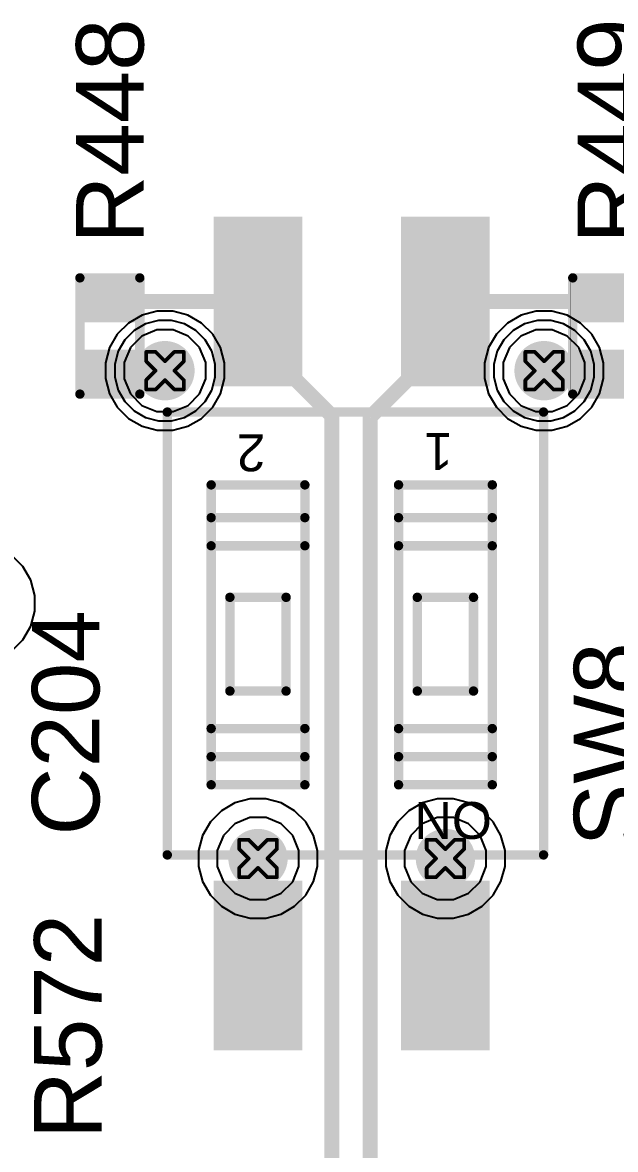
# Model space of a CAD drawing. Header units: inches. Extents: x 0 to 5379, y 0 to 5429.
# Drawn here: x 164.08 to 172.12, y 118.73 to 133.99 of the extents above; entities that cross this region are included whole.
import ezdxf

# ---------------------------------------------------------------- set-up
doc = ezdxf.new("R2010")
doc.units = ezdxf.units.IN
for name, color, linetype in [('Bottom Layer', 5, 'Continuous'), ('Bottom Solder', 6, 'Continuous'), ('Drill Drawing', 1, 'Continuous'), ('GND01', 16, 'Continuous'), ('GND02', 76, 'Continuous'), ('PWR', 156, 'Continuous'), ('SIG 01', 90, 'Continuous'), ('Top Layer', 1, 'Continuous'), ('Top Overlay', 2, 'Continuous'), ('Top Paste', 8, 'Continuous'), ('Top Solder', 216, 'Continuous'), ('Via Holes', 16, 'Continuous')]:
    doc.layers.add(name, color=color, linetype=linetype)
doc.styles.add('Arial', font='', dxfattribs={"height": 0.2})
doc.styles.get('Arial').set_extended_font_data('Arial')

# ---------------------------------------------------------------- blocks, each defined once
blk = doc.blocks.new('DSIC02LSGET_195')
at = {"layer": 'Top Layer'}
for points in [[(-3.4, 1.82), (-3.4, 0.72), (-5.6, 0.72), (-5.6, 1.82)], [(5.6, 1.82), (5.6, 0.72), (3.4, 0.72), (3.4, 1.82)], [(-3.4, -0.72), (-3.4, -1.82), (-5.6, -1.82), (-5.6, -0.72)], [(5.6, -0.72), (5.6, -1.82), (3.4, -1.82), (3.4, -0.72)]]:
    blk.add_hatch(color=1, dxfattribs=at).paths.add_polyline_path(points)
at = {"layer": 'Top Paste'}
for points in [[(-3.4, 1.82), (-3.4, 0.72), (-5.6, 0.72), (-5.6, 1.82)], [(5.6, 1.82), (5.6, 0.72), (3.4, 0.72), (3.4, 1.82)], [(-3.4, -0.72), (-3.4, -1.82), (-5.6, -1.82), (-5.6, -0.72)], [(5.6, -0.72), (5.6, -1.82), (3.4, -1.82), (3.4, -0.72)]]:
    blk.add_hatch(color=8, dxfattribs=at).paths.add_polyline_path(points)
at = {"layer": 'Top Solder'}
for points in [[(-3.35, 1.87), (-3.35, 0.67), (-5.65, 0.67), (-5.65, 1.87)], [(5.65, 1.87), (5.65, 0.67), (3.35, 0.67), (3.35, 1.87)], [(-3.35, -0.67), (-3.35, -1.87), (-5.65, -1.87), (-5.65, -0.67)], [(5.65, -0.67), (5.65, -1.87), (3.35, -1.87), (3.35, -0.67)]]:
    blk.add_hatch(color=216, dxfattribs=at).paths.add_polyline_path(points)
at = {"layer": 'Top Overlay'}
for points in [[(3, 2.6, 0.127, 0.127, 0), (-3, 2.6, 0.127, 0.127, 0)], [(-3, -2.5, 0.127, 0.127, 0), (-3, 2.6, 0.127, 0.127, 0)], [(3, -2.5, 0.127, 0.127, 0), (3, 2.6, 0.127, 0.127, 0)], [(2.05, 1.905, 0.127, 0.127, 0), (-2.014, 1.905, 0.127, 0.127, 0)], [(-2.014, 0.635, 0.127, 0.127, 0), (-2.014, 1.905, 0.127, 0.127, 0)], [(-1.569, 0.635, 0.127, 0.127, 0), (-1.569, 1.905, 0.127, 0.127, 0)], [(-1.188, 0.635, 0.127, 0.127, 0), (-1.188, 1.905, 0.127, 0.127, 0)], [(1.288, 0.635, 0.127, 0.127, 0), (1.288, 1.905, 0.127, 0.127, 0)], [(1.669, 0.635, 0.127, 0.127, 0), (1.669, 1.905, 0.127, 0.127, 0)], [(2.05, 0.635, 0.127, 0.127, 0), (2.05, 1.905, 0.127, 0.127, 0)], [(0.78, 1.651, 0.127, 0.127, 0), (-0.49, 1.651, 0.127, 0.127, 0)], [(-0.49, 0.889, 0.127, 0.127, 0), (-0.49, 1.651, 0.127, 0.127, 0)], [(0.78, 0.889, 0.127, 0.127, 0), (0.78, 1.651, 0.127, 0.127, 0)], [(0.78, 0.889, 0.127, 0.127, 0), (-0.49, 0.889, 0.127, 0.127, 0)], [(2.05, 0.635, 0.127, 0.127, 0), (-2.014, 0.635, 0.127, 0.127, 0)], [(2.05, -0.635, 0.127, 0.127, 0), (-2.014, -0.635, 0.127, 0.127, 0)], [(-2.014, -1.905, 0.127, 0.127, 0), (-2.014, -0.635, 0.127, 0.127, 0)], [(-1.569, -1.905, 0.127, 0.127, 0), (-1.569, -0.635, 0.127, 0.127, 0)], [(-1.188, -1.905, 0.127, 0.127, 0), (-1.188, -0.635, 0.127, 0.127, 0)], [(1.288, -1.905, 0.127, 0.127, 0), (1.288, -0.635, 0.127, 0.127, 0)], [(1.669, -1.905, 0.127, 0.127, 0), (1.669, -0.635, 0.127, 0.127, 0)], [(2.05, -1.905, 0.127, 0.127, 0), (2.05, -0.635, 0.127, 0.127, 0)], [(0.78, -0.889, 0.127, 0.127, 0), (-0.49, -0.889, 0.127, 0.127, 0)], [(-0.49, -1.651, 0.127, 0.127, 0), (-0.49, -0.889, 0.127, 0.127, 0)], [(0.78, -1.651, 0.127, 0.127, 0), (0.78, -0.889, 0.127, 0.127, 0)], [(0.78, -1.651, 0.127, 0.127, 0), (-0.49, -1.651, 0.127, 0.127, 0)], [(2.05, -1.905, 0.127, 0.127, 0), (-2.014, -1.905, 0.127, 0.127, 0)], [(3, -2.5, 0.127, 0.127, 0), (-3, -2.5, 0.127, 0.127, 0)]]:
    blk.add_lwpolyline(points, format="xyseb", dxfattribs=at)
for points in [[(-3.032, 2.6, 0.0635, 0.0635, 1), (-2.968, 2.6, 0.0635, 0.0635, 1)], [(-3.032, 2.6, 0.0635, 0.0635, 1), (-2.968, 2.6, 0.0635, 0.0635, 1)], [(2.968, 2.6, 0.0635, 0.0635, 1), (3.032, 2.6, 0.0635, 0.0635, 1)], [(2.968, 2.6, 0.0635, 0.0635, 1), (3.032, 2.6, 0.0635, 0.0635, 1)], [(-2.046, 1.905, 0.0635, 0.0635, 1), (-1.982, 1.905, 0.0635, 0.0635, 1)], [(-2.046, 1.905, 0.0635, 0.0635, 1), (-1.982, 1.905, 0.0635, 0.0635, 1)], [(-1.601, 1.905, 0.0635, 0.0635, 1), (-1.538, 1.905, 0.0635, 0.0635, 1)], [(-1.22, 1.905, 0.0635, 0.0635, 1), (-1.157, 1.905, 0.0635, 0.0635, 1)], [(1.256, 1.905, 0.0635, 0.0635, 1), (1.32, 1.905, 0.0635, 0.0635, 1)], [(1.637, 1.905, 0.0635, 0.0635, 1), (1.701, 1.905, 0.0635, 0.0635, 1)], [(2.018, 1.905, 0.0635, 0.0635, 1), (2.082, 1.905, 0.0635, 0.0635, 1)], [(2.018, 1.905, 0.0635, 0.0635, 1), (2.082, 1.905, 0.0635, 0.0635, 1)], [(-0.522, 1.651, 0.0635, 0.0635, 1), (-0.458, 1.651, 0.0635, 0.0635, 1)], [(-0.522, 1.651, 0.0635, 0.0635, 1), (-0.458, 1.651, 0.0635, 0.0635, 1)], [(0.748, 1.651, 0.0635, 0.0635, 1), (0.812, 1.651, 0.0635, 0.0635, 1)], [(0.748, 1.651, 0.0635, 0.0635, 1), (0.812, 1.651, 0.0635, 0.0635, 1)], [(-0.522, 0.889, 0.0635, 0.0635, 1), (-0.458, 0.889, 0.0635, 0.0635, 1)], [(-0.522, 0.889, 0.0635, 0.0635, 1), (-0.458, 0.889, 0.0635, 0.0635, 1)], [(0.748, 0.889, 0.0635, 0.0635, 1), (0.812, 0.889, 0.0635, 0.0635, 1)], [(0.748, 0.889, 0.0635, 0.0635, 1), (0.812, 0.889, 0.0635, 0.0635, 1)], [(-2.046, 0.635, 0.0635, 0.0635, 1), (-1.982, 0.635, 0.0635, 0.0635, 1)], [(-2.046, 0.635, 0.0635, 0.0635, 1), (-1.982, 0.635, 0.0635, 0.0635, 1)], [(-1.601, 0.635, 0.0635, 0.0635, 1), (-1.538, 0.635, 0.0635, 0.0635, 1)], [(-1.22, 0.635, 0.0635, 0.0635, 1), (-1.157, 0.635, 0.0635, 0.0635, 1)], [(1.256, 0.635, 0.0635, 0.0635, 1), (1.32, 0.635, 0.0635, 0.0635, 1)], [(1.637, 0.635, 0.0635, 0.0635, 1), (1.701, 0.635, 0.0635, 0.0635, 1)], [(2.018, 0.635, 0.0635, 0.0635, 1), (2.082, 0.635, 0.0635, 0.0635, 1)], [(2.018, 0.635, 0.0635, 0.0635, 1), (2.082, 0.635, 0.0635, 0.0635, 1)], [(-2.046, -0.635, 0.0635, 0.0635, 1), (-1.982, -0.635, 0.0635, 0.0635, 1)], [(-2.046, -0.635, 0.0635, 0.0635, 1), (-1.982, -0.635, 0.0635, 0.0635, 1)], [(-1.601, -0.635, 0.0635, 0.0635, 1), (-1.538, -0.635, 0.0635, 0.0635, 1)], [(-1.22, -0.635, 0.0635, 0.0635, 1), (-1.157, -0.635, 0.0635, 0.0635, 1)], [(1.256, -0.635, 0.0635, 0.0635, 1), (1.32, -0.635, 0.0635, 0.0635, 1)], [(1.637, -0.635, 0.0635, 0.0635, 1), (1.701, -0.635, 0.0635, 0.0635, 1)], [(2.018, -0.635, 0.0635, 0.0635, 1), (2.082, -0.635, 0.0635, 0.0635, 1)], [(2.018, -0.635, 0.0635, 0.0635, 1), (2.082, -0.635, 0.0635, 0.0635, 1)], [(-0.522, -0.889, 0.0635, 0.0635, 1), (-0.458, -0.889, 0.0635, 0.0635, 1)], [(-0.522, -0.889, 0.0635, 0.0635, 1), (-0.458, -0.889, 0.0635, 0.0635, 1)], [(0.748, -0.889, 0.0635, 0.0635, 1), (0.812, -0.889, 0.0635, 0.0635, 1)], [(0.748, -0.889, 0.0635, 0.0635, 1), (0.812, -0.889, 0.0635, 0.0635, 1)], [(-0.522, -1.651, 0.0635, 0.0635, 1), (-0.458, -1.651, 0.0635, 0.0635, 1)], [(-0.522, -1.651, 0.0635, 0.0635, 1), (-0.458, -1.651, 0.0635, 0.0635, 1)], [(0.748, -1.651, 0.0635, 0.0635, 1), (0.812, -1.651, 0.0635, 0.0635, 1)], [(0.748, -1.651, 0.0635, 0.0635, 1), (0.812, -1.651, 0.0635, 0.0635, 1)], [(-2.046, -1.905, 0.0635, 0.0635, 1), (-1.982, -1.905, 0.0635, 0.0635, 1)], [(-2.046, -1.905, 0.0635, 0.0635, 1), (-1.982, -1.905, 0.0635, 0.0635, 1)], [(-1.601, -1.905, 0.0635, 0.0635, 1), (-1.538, -1.905, 0.0635, 0.0635, 1)], [(-1.22, -1.905, 0.0635, 0.0635, 1), (-1.157, -1.905, 0.0635, 0.0635, 1)], [(1.256, -1.905, 0.0635, 0.0635, 1), (1.32, -1.905, 0.0635, 0.0635, 1)], [(1.637, -1.905, 0.0635, 0.0635, 1), (1.701, -1.905, 0.0635, 0.0635, 1)], [(2.018, -1.905, 0.0635, 0.0635, 1), (2.082, -1.905, 0.0635, 0.0635, 1)], [(2.018, -1.905, 0.0635, 0.0635, 1), (2.082, -1.905, 0.0635, 0.0635, 1)], [(-3.032, -2.5, 0.0635, 0.0635, 1), (-2.968, -2.5, 0.0635, 0.0635, 1)], [(-3.032, -2.5, 0.0635, 0.0635, 1), (-2.968, -2.5, 0.0635, 0.0635, 1)], [(2.968, -2.5, 0.0635, 0.0635, 1), (3.032, -2.5, 0.0635, 0.0635, 1)], [(2.968, -2.5, 0.0635, 0.0635, 1), (3.032, -2.5, 0.0635, 0.0635, 1)]]:
    blk.add_lwpolyline(points, format="xyseb", close=True, dxfattribs=at)
at = {"layer": 'Top Overlay', "style": 'Arial'}
for s, p in [('ON', (2.283, 1.9)), ('1', (-2.716, 1.37)), ('2', (-2.698, -1.17))]:
    blk.add_text(s, height=0.5, rotation=-90, dxfattribs=at).set_placement(p)
blk = doc.blocks.new('R___0402_323')
at = {"layer": 'Top Layer'}
for points in [[(-0.699, -0.318), (-0.699, 0.317), (-0.241, 0.317), (-0.241, -0.318)], [(0.241, -0.318), (0.241, 0.317), (0.699, 0.317), (0.699, -0.318)]]:
    blk.add_hatch(color=1, dxfattribs=at).paths.add_polyline_path(points)
at = {"layer": 'Top Paste'}
for points in [[(-0.699, -0.318), (-0.699, 0.317), (-0.241, 0.317), (-0.241, -0.318)], [(0.241, -0.318), (0.241, 0.317), (0.699, 0.317), (0.699, -0.318)]]:
    blk.add_hatch(color=8, dxfattribs=at).paths.add_polyline_path(points)
at = {"layer": 'Top Solder'}
for points in [[(-0.754, -0.373), (-0.754, 0.373), (-0.186, 0.373), (-0.186, -0.373)], [(0.186, -0.373), (0.186, 0.373), (0.754, 0.373), (0.754, -0.373)]]:
    blk.add_hatch(color=216, dxfattribs=at).paths.add_polyline_path(points)
at = {"layer": 'Top Overlay'}
for points in [[(0.787, 0.406, 0.127, 0.127, 0), (-0.787, 0.406, 0.127, 0.127, 0)], [(-0.787, -0.406, 0.127, 0.127, 0), (-0.787, 0.406, 0.127, 0.127, 0)], [(0.787, -0.406, 0.127, 0.127, 0), (0.787, 0.406, 0.127, 0.127, 0)], [(0.787, -0.406, 0.127, 0.127, 0), (-0.787, -0.406, 0.127, 0.127, 0)], [(0.813, -0.432, 0.00323, 0.00323, 0), (-0.813, -0.432, 0.00323, 0.00323, 0)]]:
    blk.add_lwpolyline(points, format="xyseb", dxfattribs=at)
for points in [[(-0.819, 0.406, 0.0635, 0.0635, 1), (-0.756, 0.406, 0.0635, 0.0635, 1)], [(-0.819, 0.406, 0.0635, 0.0635, 1), (-0.756, 0.406, 0.0635, 0.0635, 1)], [(0.756, 0.406, 0.0635, 0.0635, 1), (0.819, 0.406, 0.0635, 0.0635, 1)], [(0.756, 0.406, 0.0635, 0.0635, 1), (0.819, 0.406, 0.0635, 0.0635, 1)], [(-0.819, -0.406, 0.0635, 0.0635, 1), (-0.756, -0.406, 0.0635, 0.0635, 1)], [(-0.819, -0.406, 0.0635, 0.0635, 1), (-0.756, -0.406, 0.0635, 0.0635, 1)], [(-0.814, -0.432, 0.00161, 0.00161, 1), (-0.812, -0.432, 0.00161, 0.00161, 1)], [(0.756, -0.406, 0.0635, 0.0635, 1), (0.819, -0.406, 0.0635, 0.0635, 1)], [(0.756, -0.406, 0.0635, 0.0635, 1), (0.819, -0.406, 0.0635, 0.0635, 1)], [(0.812, -0.432, 0.00161, 0.00161, 1), (0.814, -0.432, 0.00161, 0.00161, 1)]]:
    blk.add_lwpolyline(points, format="xyseb", close=True, dxfattribs=at)
blk = doc.blocks.new('R___0402_324')
at = {"layer": 'Top Layer'}
for points in [[(-0.699, -0.318), (-0.699, 0.317), (-0.241, 0.317), (-0.241, -0.318)], [(0.241, -0.318), (0.241, 0.317), (0.699, 0.317), (0.699, -0.318)]]:
    blk.add_hatch(color=1, dxfattribs=at).paths.add_polyline_path(points)
at = {"layer": 'Top Paste'}
for points in [[(-0.699, -0.318), (-0.699, 0.317), (-0.241, 0.317), (-0.241, -0.318)], [(0.241, -0.318), (0.241, 0.317), (0.699, 0.317), (0.699, -0.318)]]:
    blk.add_hatch(color=8, dxfattribs=at).paths.add_polyline_path(points)
at = {"layer": 'Top Solder'}
for points in [[(-0.754, -0.373), (-0.754, 0.373), (-0.186, 0.373), (-0.186, -0.373)], [(0.186, -0.373), (0.186, 0.373), (0.754, 0.373), (0.754, -0.373)]]:
    blk.add_hatch(color=216, dxfattribs=at).paths.add_polyline_path(points)
at = {"layer": 'Top Overlay'}
for points in [[(0.787, 0.406, 0.127, 0.127, 0), (-0.787, 0.406, 0.127, 0.127, 0)], [(-0.787, -0.406, 0.127, 0.127, 0), (-0.787, 0.406, 0.127, 0.127, 0)], [(0.787, -0.406, 0.127, 0.127, 0), (0.787, 0.406, 0.127, 0.127, 0)], [(0.787, -0.406, 0.127, 0.127, 0), (-0.787, -0.406, 0.127, 0.127, 0)], [(0.813, -0.432, 0.00323, 0.00323, 0), (-0.813, -0.432, 0.00323, 0.00323, 0)]]:
    blk.add_lwpolyline(points, format="xyseb", dxfattribs=at)
for points in [[(-0.819, 0.406, 0.0635, 0.0635, 1), (-0.756, 0.406, 0.0635, 0.0635, 1)], [(-0.819, 0.406, 0.0635, 0.0635, 1), (-0.756, 0.406, 0.0635, 0.0635, 1)], [(0.756, 0.406, 0.0635, 0.0635, 1), (0.819, 0.406, 0.0635, 0.0635, 1)], [(0.756, 0.406, 0.0635, 0.0635, 1), (0.819, 0.406, 0.0635, 0.0635, 1)], [(-0.819, -0.406, 0.0635, 0.0635, 1), (-0.756, -0.406, 0.0635, 0.0635, 1)], [(-0.819, -0.406, 0.0635, 0.0635, 1), (-0.756, -0.406, 0.0635, 0.0635, 1)], [(-0.814, -0.432, 0.00161, 0.00161, 1), (-0.812, -0.432, 0.00161, 0.00161, 1)], [(0.756, -0.406, 0.0635, 0.0635, 1), (0.819, -0.406, 0.0635, 0.0635, 1)], [(0.756, -0.406, 0.0635, 0.0635, 1), (0.819, -0.406, 0.0635, 0.0635, 1)], [(0.812, -0.432, 0.00161, 0.00161, 1), (0.814, -0.432, 0.00161, 0.00161, 1)]]:
    blk.add_lwpolyline(points, format="xyseb", close=True, dxfattribs=at)

msp = doc.modelspace()

# ---------------------------------------------------------------- hatches: boundary and pattern name
at = {"layer": 'Bottom Layer'}
h = msp.add_hatch(color=5, dxfattribs=at)
edge = h.paths.add_edge_path()
edge.add_arc((166.01, 129.277), 0.3, 0, 360)
h = msp.add_hatch(color=5, dxfattribs=at)
edge = h.paths.add_edge_path()
edge.add_arc((171.148, 129.277), 0.3, 0, 360)
h = msp.add_hatch(color=5, dxfattribs=at)
edge = h.paths.add_edge_path()
edge.add_arc((167.271, 122.667), 0.3, 0, 360)
h = msp.add_hatch(color=5, dxfattribs=at)
edge = h.paths.add_edge_path()
edge.add_arc((169.811, 122.667), 0.3, 0, 360)
at = {"layer": 'Bottom Solder'}
h = msp.add_hatch(color=6, dxfattribs=at)
edge = h.paths.add_edge_path()
edge.add_arc((166.01, 129.277), 0.402, 0, 360)
h = msp.add_hatch(color=6, dxfattribs=at)
edge = h.paths.add_edge_path()
edge.add_arc((171.148, 129.277), 0.402, 0, 360)
h = msp.add_hatch(color=6, dxfattribs=at)
edge = h.paths.add_edge_path()
edge.add_arc((167.271, 122.667), 0.402, 0, 360)
h = msp.add_hatch(color=6, dxfattribs=at)
edge = h.paths.add_edge_path()
edge.add_arc((169.811, 122.667), 0.402, 0, 360)
at = {"layer": 'GND01'}
h = msp.add_hatch(color=16, dxfattribs=at)
edge = h.paths.add_edge_path()
edge.add_arc((166.01, 129.277), 0.3, 0, 360)
h = msp.add_hatch(color=16, dxfattribs=at)
edge = h.paths.add_edge_path()
edge.add_arc((171.148, 129.277), 0.3, 0, 360)
h = msp.add_hatch(color=16, dxfattribs=at)
edge = h.paths.add_edge_path()
edge.add_arc((167.271, 122.667), 0.3, 0, 360)
h = msp.add_hatch(color=16, dxfattribs=at)
edge = h.paths.add_edge_path()
edge.add_arc((169.811, 122.667), 0.3, 0, 360)
at = {"layer": 'GND02'}
h = msp.add_hatch(color=76, dxfattribs=at)
edge = h.paths.add_edge_path()
edge.add_arc((166.01, 129.277), 0.3, 0, 360)
h = msp.add_hatch(color=76, dxfattribs=at)
edge = h.paths.add_edge_path()
edge.add_arc((171.148, 129.277), 0.3, 0, 360)
h = msp.add_hatch(color=76, dxfattribs=at)
edge = h.paths.add_edge_path()
edge.add_arc((167.271, 122.667), 0.3, 0, 360)
h = msp.add_hatch(color=76, dxfattribs=at)
edge = h.paths.add_edge_path()
edge.add_arc((169.811, 122.667), 0.3, 0, 360)
at = {"layer": 'PWR'}
h = msp.add_hatch(color=156, dxfattribs=at)
edge = h.paths.add_edge_path()
edge.add_arc((166.01, 129.277), 0.3, 0, 360)
h = msp.add_hatch(color=156, dxfattribs=at)
edge = h.paths.add_edge_path()
edge.add_arc((171.148, 129.277), 0.3, 0, 360)
h = msp.add_hatch(color=156, dxfattribs=at)
edge = h.paths.add_edge_path()
edge.add_arc((167.271, 122.667), 0.3, 0, 360)
h = msp.add_hatch(color=156, dxfattribs=at)
edge = h.paths.add_edge_path()
edge.add_arc((169.811, 122.667), 0.3, 0, 360)
at = {"layer": 'SIG 01'}
h = msp.add_hatch(color=90, dxfattribs=at)
edge = h.paths.add_edge_path()
edge.add_arc((166.01, 129.277), 0.3, 0, 360)
h = msp.add_hatch(color=90, dxfattribs=at)
edge = h.paths.add_edge_path()
edge.add_arc((171.148, 129.277), 0.3, 0, 360)
h = msp.add_hatch(color=90, dxfattribs=at)
edge = h.paths.add_edge_path()
edge.add_arc((167.271, 122.667), 0.3, 0, 360)
h = msp.add_hatch(color=90, dxfattribs=at)
edge = h.paths.add_edge_path()
edge.add_arc((169.811, 122.667), 0.3, 0, 360)
at = {"layer": 'Top Layer'}
h = msp.add_hatch(color=1, dxfattribs=at)
edge = h.paths.add_edge_path()
edge.add_arc((166.01, 129.277), 0.3, 0, 360)
h = msp.add_hatch(color=1, dxfattribs=at)
edge = h.paths.add_edge_path()
edge.add_arc((171.148, 129.277), 0.3, 0, 360)
h = msp.add_hatch(color=1, dxfattribs=at)
edge = h.paths.add_edge_path()
edge.add_arc((167.271, 122.667), 0.3, 0, 360)
h = msp.add_hatch(color=1, dxfattribs=at)
edge = h.paths.add_edge_path()
edge.add_arc((169.811, 122.667), 0.3, 0, 360)
at = {"layer": 'Top Solder'}
h = msp.add_hatch(color=216, dxfattribs=at)
edge = h.paths.add_edge_path()
edge.add_arc((166.01, 129.277), 0.402, 0, 360)
h = msp.add_hatch(color=216, dxfattribs=at)
edge = h.paths.add_edge_path()
edge.add_arc((171.148, 129.277), 0.402, 0, 360)
h = msp.add_hatch(color=216, dxfattribs=at)
edge = h.paths.add_edge_path()
edge.add_arc((167.271, 122.667), 0.402, 0, 360)
h = msp.add_hatch(color=216, dxfattribs=at)
edge = h.paths.add_edge_path()
edge.add_arc((169.811, 122.667), 0.402, 0, 360)
at = {"layer": 'Via Holes'}
h = msp.add_hatch(color=7, dxfattribs=at)
edge = h.paths.add_edge_path()
edge.add_arc((166.01, 129.277), 0.15, 0, 360)
h = msp.add_hatch(color=7, dxfattribs=at)
edge = h.paths.add_edge_path()
edge.add_arc((171.148, 129.277), 0.15, 0, 360)
h = msp.add_hatch(color=7, dxfattribs=at)
edge = h.paths.add_edge_path()
edge.add_arc((167.271, 122.667), 0.15, 0, 360)
h = msp.add_hatch(color=7, dxfattribs=at)
edge = h.paths.add_edge_path()
edge.add_arc((169.811, 122.667), 0.15, 0, 360)

# ---------------------------------------------------------------- linework, layer by layer
at = {"layer": 'Bottom Layer'}
for p, q in [((165.699, 130.03), (165.514, 129.923)), ((165.904, 130.085), (165.699, 130.03)), ((166.117, 130.085), (165.904, 130.085)), ((166.322, 130.03), (166.117, 130.085)), ((166.507, 129.923), (166.322, 130.03)), ((170.836, 130.03), (170.652, 129.923)), ((171.042, 130.085), (170.836, 130.03)), ((171.255, 130.085), (171.042, 130.085)), ((171.46, 130.03), (171.255, 130.085)), ((171.644, 129.923), (171.46, 130.03)), ((165.514, 129.923), (165.364, 129.773)), ((166.657, 129.773), (166.507, 129.923)), ((170.652, 129.923), (170.502, 129.773)), ((171.795, 129.773), (171.644, 129.923)), ((165.364, 129.773), (165.257, 129.589)), ((166.763, 129.589), (166.657, 129.773)), ((170.502, 129.773), (170.395, 129.589)), ((171.901, 129.589), (171.795, 129.773)), ((165.257, 129.589), (165.202, 129.383)), ((166.818, 129.383), (166.763, 129.589)), ((170.395, 129.589), (170.34, 129.383)), ((171.956, 129.383), (171.901, 129.589)), ((165.202, 129.383), (165.202, 129.17)), ((166.818, 129.17), (166.818, 129.383)), ((170.34, 129.383), (170.34, 129.17)), ((171.956, 129.17), (171.956, 129.383)), ((165.202, 129.17), (165.257, 128.965)), ((166.763, 128.965), (166.818, 129.17)), ((170.34, 129.17), (170.395, 128.965)), ((171.901, 128.965), (171.956, 129.17)), ((165.257, 128.965), (165.364, 128.781)), ((166.657, 128.781), (166.763, 128.965)), ((170.395, 128.965), (170.502, 128.781)), ((171.795, 128.781), (171.901, 128.965)), ((165.364, 128.781), (165.514, 128.63)), ((166.507, 128.63), (166.657, 128.781)), ((170.502, 128.781), (170.652, 128.63)), ((171.644, 128.63), (171.795, 128.781)), ((165.514, 128.63), (165.699, 128.524)), ((166.322, 128.524), (166.507, 128.63)), ((170.652, 128.63), (170.836, 128.524)), ((171.46, 128.524), (171.644, 128.63)), ((165.699, 128.524), (165.904, 128.469)), ((165.904, 128.469), (166.117, 128.469)), ((166.117, 128.469), (166.322, 128.524)), ((170.836, 128.524), (171.042, 128.469)), ((171.042, 128.469), (171.255, 128.469)), ((171.255, 128.469), (171.46, 128.524)), ((164.085, 126.622), (163.935, 126.772)), ((164.192, 126.437), (164.085, 126.622)), ((164.247, 126.232), (164.192, 126.437)), ((164.247, 126.019), (164.247, 126.232)), ((164.192, 125.814), (164.247, 126.019)), ((164.085, 125.629), (164.192, 125.814)), ((163.935, 125.479), (164.085, 125.629)), ((166.959, 123.42), (166.775, 123.314)), ((167.165, 123.475), (166.959, 123.42)), ((167.378, 123.475), (167.165, 123.475)), ((167.583, 123.42), (167.378, 123.475)), ((167.767, 123.314), (167.583, 123.42)), ((169.499, 123.42), (169.315, 123.314)), ((169.705, 123.475), (169.499, 123.42)), ((169.918, 123.475), (169.705, 123.475)), ((170.123, 123.42), (169.918, 123.475)), ((170.307, 123.314), (170.123, 123.42)), ((166.775, 123.314), (166.625, 123.163)), ((167.918, 123.163), (167.767, 123.314)), ((169.315, 123.314), (169.165, 123.163)), ((170.458, 123.163), (170.307, 123.314)), ((166.625, 123.163), (166.518, 122.979)), ((168.024, 122.979), (167.918, 123.163)), ((169.165, 123.163), (169.058, 122.979)), ((170.564, 122.979), (170.458, 123.163)), ((166.518, 122.979), (166.463, 122.774)), ((168.079, 122.774), (168.024, 122.979)), ((169.058, 122.979), (169.003, 122.774)), ((170.619, 122.774), (170.564, 122.979)), ((166.463, 122.774), (166.463, 122.561)), ((168.079, 122.561), (168.079, 122.774)), ((169.003, 122.774), (169.003, 122.561)), ((170.619, 122.561), (170.619, 122.774)), ((166.463, 122.561), (166.518, 122.355)), ((168.024, 122.355), (168.079, 122.561)), ((169.003, 122.561), (169.058, 122.355)), ((170.564, 122.355), (170.619, 122.561)), ((166.518, 122.355), (166.625, 122.171)), ((167.918, 122.171), (168.024, 122.355)), ((169.058, 122.355), (169.165, 122.171)), ((170.458, 122.171), (170.564, 122.355)), ((166.625, 122.171), (166.775, 122.021)), ((167.767, 122.021), (167.918, 122.171)), ((169.165, 122.171), (169.315, 122.021)), ((170.307, 122.021), (170.458, 122.171)), ((166.775, 122.021), (166.959, 121.914)), ((167.583, 121.914), (167.767, 122.021)), ((169.315, 122.021), (169.499, 121.914)), ((170.123, 121.914), (170.307, 122.021)), ((166.959, 121.914), (167.165, 121.859)), ((167.165, 121.859), (167.378, 121.859)), ((167.378, 121.859), (167.583, 121.914)), ((169.499, 121.914), (169.705, 121.859)), ((169.705, 121.859), (169.918, 121.859)), ((169.918, 121.859), (170.123, 121.914))]:
    msp.add_line(p, q, dxfattribs=at)
at = {"layer": 'Drill Drawing'}
for points in [[(165.756, 129.404, 0.0508, 0.0508, 0), (165.756, 129.531, 0.0508, 0.0508, 0)], [(165.756, 129.531, 0.0508, 0.0508, 0), (165.883, 129.531, 0.0508, 0.0508, 0)], [(165.883, 129.531, 0.0508, 0.0508, 0), (166.01, 129.404, 0.0508, 0.0508, 0)], [(166.01, 129.404, 0.0508, 0.0508, 0), (166.137, 129.531, 0.0508, 0.0508, 0)], [(166.137, 129.531, 0.0508, 0.0508, 0), (166.264, 129.531, 0.0508, 0.0508, 0)], [(166.264, 129.404, 0.0508, 0.0508, 0), (166.264, 129.531, 0.0508, 0.0508, 0)], [(170.894, 129.404, 0.0508, 0.0508, 0), (170.894, 129.531, 0.0508, 0.0508, 0)], [(170.894, 129.531, 0.0508, 0.0508, 0), (171.021, 129.531, 0.0508, 0.0508, 0)], [(171.021, 129.531, 0.0508, 0.0508, 0), (171.148, 129.404, 0.0508, 0.0508, 0)], [(171.148, 129.404, 0.0508, 0.0508, 0), (171.275, 129.531, 0.0508, 0.0508, 0)], [(171.275, 129.531, 0.0508, 0.0508, 0), (171.402, 129.531, 0.0508, 0.0508, 0)], [(171.402, 129.404, 0.0508, 0.0508, 0), (171.402, 129.531, 0.0508, 0.0508, 0)], [(165.756, 129.404, 0.0508, 0.0508, 0), (165.883, 129.277, 0.0508, 0.0508, 0)], [(166.137, 129.277, 0.0508, 0.0508, 0), (166.264, 129.404, 0.0508, 0.0508, 0)], [(170.894, 129.404, 0.0508, 0.0508, 0), (171.021, 129.277, 0.0508, 0.0508, 0)], [(171.275, 129.277, 0.0508, 0.0508, 0), (171.402, 129.404, 0.0508, 0.0508, 0)], [(165.756, 129.15, 0.0508, 0.0508, 0), (165.883, 129.277, 0.0508, 0.0508, 0)], [(166.137, 129.277, 0.0508, 0.0508, 0), (166.264, 129.15, 0.0508, 0.0508, 0)], [(170.894, 129.15, 0.0508, 0.0508, 0), (171.021, 129.277, 0.0508, 0.0508, 0)], [(171.275, 129.277, 0.0508, 0.0508, 0), (171.402, 129.15, 0.0508, 0.0508, 0)], [(165.756, 129.023, 0.0508, 0.0508, 0), (165.756, 129.15, 0.0508, 0.0508, 0)], [(165.756, 129.023, 0.0508, 0.0508, 0), (165.883, 129.023, 0.0508, 0.0508, 0)], [(165.883, 129.023, 0.0508, 0.0508, 0), (166.01, 129.15, 0.0508, 0.0508, 0)], [(166.01, 129.15, 0.0508, 0.0508, 0), (166.137, 129.023, 0.0508, 0.0508, 0)], [(166.137, 129.023, 0.0508, 0.0508, 0), (166.264, 129.023, 0.0508, 0.0508, 0)], [(166.264, 129.023, 0.0508, 0.0508, 0), (166.264, 129.15, 0.0508, 0.0508, 0)], [(170.894, 129.023, 0.0508, 0.0508, 0), (170.894, 129.15, 0.0508, 0.0508, 0)], [(170.894, 129.023, 0.0508, 0.0508, 0), (171.021, 129.023, 0.0508, 0.0508, 0)], [(171.021, 129.023, 0.0508, 0.0508, 0), (171.148, 129.15, 0.0508, 0.0508, 0)], [(171.148, 129.15, 0.0508, 0.0508, 0), (171.275, 129.023, 0.0508, 0.0508, 0)], [(171.275, 129.023, 0.0508, 0.0508, 0), (171.402, 129.023, 0.0508, 0.0508, 0)], [(171.402, 129.023, 0.0508, 0.0508, 0), (171.402, 129.15, 0.0508, 0.0508, 0)], [(167.017, 122.794, 0.0508, 0.0508, 0), (167.017, 122.921, 0.0508, 0.0508, 0)], [(167.017, 122.921, 0.0508, 0.0508, 0), (167.144, 122.921, 0.0508, 0.0508, 0)], [(167.144, 122.921, 0.0508, 0.0508, 0), (167.271, 122.794, 0.0508, 0.0508, 0)], [(167.271, 122.794, 0.0508, 0.0508, 0), (167.398, 122.921, 0.0508, 0.0508, 0)], [(167.398, 122.921, 0.0508, 0.0508, 0), (167.525, 122.921, 0.0508, 0.0508, 0)], [(167.525, 122.794, 0.0508, 0.0508, 0), (167.525, 122.921, 0.0508, 0.0508, 0)], [(169.557, 122.794, 0.0508, 0.0508, 0), (169.557, 122.921, 0.0508, 0.0508, 0)], [(169.557, 122.921, 0.0508, 0.0508, 0), (169.684, 122.921, 0.0508, 0.0508, 0)], [(169.684, 122.921, 0.0508, 0.0508, 0), (169.811, 122.794, 0.0508, 0.0508, 0)], [(169.811, 122.794, 0.0508, 0.0508, 0), (169.938, 122.921, 0.0508, 0.0508, 0)], [(169.938, 122.921, 0.0508, 0.0508, 0), (170.065, 122.921, 0.0508, 0.0508, 0)], [(170.065, 122.794, 0.0508, 0.0508, 0), (170.065, 122.921, 0.0508, 0.0508, 0)], [(167.017, 122.794, 0.0508, 0.0508, 0), (167.144, 122.667, 0.0508, 0.0508, 0)], [(167.398, 122.667, 0.0508, 0.0508, 0), (167.525, 122.794, 0.0508, 0.0508, 0)], [(169.557, 122.794, 0.0508, 0.0508, 0), (169.684, 122.667, 0.0508, 0.0508, 0)], [(169.938, 122.667, 0.0508, 0.0508, 0), (170.065, 122.794, 0.0508, 0.0508, 0)], [(167.017, 122.54, 0.0508, 0.0508, 0), (167.144, 122.667, 0.0508, 0.0508, 0)], [(167.398, 122.667, 0.0508, 0.0508, 0), (167.525, 122.54, 0.0508, 0.0508, 0)], [(169.557, 122.54, 0.0508, 0.0508, 0), (169.684, 122.667, 0.0508, 0.0508, 0)], [(169.938, 122.667, 0.0508, 0.0508, 0), (170.065, 122.54, 0.0508, 0.0508, 0)], [(167.017, 122.413, 0.0508, 0.0508, 0), (167.017, 122.54, 0.0508, 0.0508, 0)], [(167.144, 122.413, 0.0508, 0.0508, 0), (167.271, 122.54, 0.0508, 0.0508, 0)], [(167.271, 122.54, 0.0508, 0.0508, 0), (167.398, 122.413, 0.0508, 0.0508, 0)], [(167.525, 122.413, 0.0508, 0.0508, 0), (167.525, 122.54, 0.0508, 0.0508, 0)], [(169.557, 122.413, 0.0508, 0.0508, 0), (169.557, 122.54, 0.0508, 0.0508, 0)], [(169.684, 122.413, 0.0508, 0.0508, 0), (169.811, 122.54, 0.0508, 0.0508, 0)], [(169.811, 122.54, 0.0508, 0.0508, 0), (169.938, 122.413, 0.0508, 0.0508, 0)], [(170.065, 122.413, 0.0508, 0.0508, 0), (170.065, 122.54, 0.0508, 0.0508, 0)], [(167.017, 122.413, 0.0508, 0.0508, 0), (167.144, 122.413, 0.0508, 0.0508, 0)], [(167.398, 122.413, 0.0508, 0.0508, 0), (167.525, 122.413, 0.0508, 0.0508, 0)], [(169.557, 122.413, 0.0508, 0.0508, 0), (169.684, 122.413, 0.0508, 0.0508, 0)], [(169.938, 122.413, 0.0508, 0.0508, 0), (170.065, 122.413, 0.0508, 0.0508, 0)]]:
    msp.add_lwpolyline(points, format="xyseb", dxfattribs=at)
for points in [[(165.744, 129.531, 0.0254, 0.0254, 1), (165.769, 129.531, 0.0254, 0.0254, 1)], [(165.744, 129.531, 0.0254, 0.0254, 1), (165.769, 129.531, 0.0254, 0.0254, 1)], [(165.871, 129.531, 0.0254, 0.0254, 1), (165.896, 129.531, 0.0254, 0.0254, 1)], [(165.871, 129.531, 0.0254, 0.0254, 1), (165.896, 129.531, 0.0254, 0.0254, 1)], [(166.125, 129.531, 0.0254, 0.0254, 1), (166.15, 129.531, 0.0254, 0.0254, 1)], [(166.125, 129.531, 0.0254, 0.0254, 1), (166.15, 129.531, 0.0254, 0.0254, 1)], [(166.252, 129.531, 0.0254, 0.0254, 1), (166.277, 129.531, 0.0254, 0.0254, 1)], [(166.252, 129.531, 0.0254, 0.0254, 1), (166.277, 129.531, 0.0254, 0.0254, 1)], [(170.882, 129.531, 0.0254, 0.0254, 1), (170.907, 129.531, 0.0254, 0.0254, 1)], [(170.882, 129.531, 0.0254, 0.0254, 1), (170.907, 129.531, 0.0254, 0.0254, 1)], [(171.009, 129.531, 0.0254, 0.0254, 1), (171.034, 129.531, 0.0254, 0.0254, 1)], [(171.009, 129.531, 0.0254, 0.0254, 1), (171.034, 129.531, 0.0254, 0.0254, 1)], [(171.263, 129.531, 0.0254, 0.0254, 1), (171.288, 129.531, 0.0254, 0.0254, 1)], [(171.263, 129.531, 0.0254, 0.0254, 1), (171.288, 129.531, 0.0254, 0.0254, 1)], [(171.39, 129.531, 0.0254, 0.0254, 1), (171.415, 129.531, 0.0254, 0.0254, 1)], [(171.39, 129.531, 0.0254, 0.0254, 1), (171.415, 129.531, 0.0254, 0.0254, 1)], [(165.744, 129.404, 0.0254, 0.0254, 1), (165.769, 129.404, 0.0254, 0.0254, 1)], [(165.744, 129.404, 0.0254, 0.0254, 1), (165.769, 129.404, 0.0254, 0.0254, 1)], [(165.998, 129.404, 0.0254, 0.0254, 1), (166.023, 129.404, 0.0254, 0.0254, 1)], [(165.998, 129.404, 0.0254, 0.0254, 1), (166.023, 129.404, 0.0254, 0.0254, 1)], [(166.252, 129.404, 0.0254, 0.0254, 1), (166.277, 129.404, 0.0254, 0.0254, 1)], [(166.252, 129.404, 0.0254, 0.0254, 1), (166.277, 129.404, 0.0254, 0.0254, 1)], [(170.882, 129.404, 0.0254, 0.0254, 1), (170.907, 129.404, 0.0254, 0.0254, 1)], [(170.882, 129.404, 0.0254, 0.0254, 1), (170.907, 129.404, 0.0254, 0.0254, 1)], [(171.136, 129.404, 0.0254, 0.0254, 1), (171.161, 129.404, 0.0254, 0.0254, 1)], [(171.136, 129.404, 0.0254, 0.0254, 1), (171.161, 129.404, 0.0254, 0.0254, 1)], [(171.39, 129.404, 0.0254, 0.0254, 1), (171.415, 129.404, 0.0254, 0.0254, 1)], [(171.39, 129.404, 0.0254, 0.0254, 1), (171.415, 129.404, 0.0254, 0.0254, 1)], [(165.871, 129.277, 0.0254, 0.0254, 1), (165.896, 129.277, 0.0254, 0.0254, 1)], [(165.871, 129.277, 0.0254, 0.0254, 1), (165.896, 129.277, 0.0254, 0.0254, 1)], [(166.125, 129.277, 0.0254, 0.0254, 1), (166.15, 129.277, 0.0254, 0.0254, 1)], [(166.125, 129.277, 0.0254, 0.0254, 1), (166.15, 129.277, 0.0254, 0.0254, 1)], [(171.009, 129.277, 0.0254, 0.0254, 1), (171.034, 129.277, 0.0254, 0.0254, 1)], [(171.009, 129.277, 0.0254, 0.0254, 1), (171.034, 129.277, 0.0254, 0.0254, 1)], [(171.263, 129.277, 0.0254, 0.0254, 1), (171.288, 129.277, 0.0254, 0.0254, 1)], [(171.263, 129.277, 0.0254, 0.0254, 1), (171.288, 129.277, 0.0254, 0.0254, 1)], [(165.744, 129.15, 0.0254, 0.0254, 1), (165.769, 129.15, 0.0254, 0.0254, 1)], [(165.744, 129.15, 0.0254, 0.0254, 1), (165.769, 129.15, 0.0254, 0.0254, 1)], [(165.744, 129.023, 0.0254, 0.0254, 1), (165.769, 129.023, 0.0254, 0.0254, 1)], [(165.744, 129.023, 0.0254, 0.0254, 1), (165.769, 129.023, 0.0254, 0.0254, 1)], [(165.871, 129.023, 0.0254, 0.0254, 1), (165.896, 129.023, 0.0254, 0.0254, 1)], [(165.871, 129.023, 0.0254, 0.0254, 1), (165.896, 129.023, 0.0254, 0.0254, 1)], [(165.998, 129.15, 0.0254, 0.0254, 1), (166.023, 129.15, 0.0254, 0.0254, 1)], [(165.998, 129.15, 0.0254, 0.0254, 1), (166.023, 129.15, 0.0254, 0.0254, 1)], [(166.125, 129.023, 0.0254, 0.0254, 1), (166.15, 129.023, 0.0254, 0.0254, 1)], [(166.125, 129.023, 0.0254, 0.0254, 1), (166.15, 129.023, 0.0254, 0.0254, 1)], [(166.252, 129.15, 0.0254, 0.0254, 1), (166.277, 129.15, 0.0254, 0.0254, 1)], [(166.252, 129.15, 0.0254, 0.0254, 1), (166.277, 129.15, 0.0254, 0.0254, 1)], [(166.252, 129.023, 0.0254, 0.0254, 1), (166.277, 129.023, 0.0254, 0.0254, 1)], [(166.252, 129.023, 0.0254, 0.0254, 1), (166.277, 129.023, 0.0254, 0.0254, 1)], [(170.882, 129.15, 0.0254, 0.0254, 1), (170.907, 129.15, 0.0254, 0.0254, 1)], [(170.882, 129.15, 0.0254, 0.0254, 1), (170.907, 129.15, 0.0254, 0.0254, 1)], [(170.882, 129.023, 0.0254, 0.0254, 1), (170.907, 129.023, 0.0254, 0.0254, 1)], [(170.882, 129.023, 0.0254, 0.0254, 1), (170.907, 129.023, 0.0254, 0.0254, 1)], [(171.009, 129.023, 0.0254, 0.0254, 1), (171.034, 129.023, 0.0254, 0.0254, 1)], [(171.009, 129.023, 0.0254, 0.0254, 1), (171.034, 129.023, 0.0254, 0.0254, 1)], [(171.136, 129.15, 0.0254, 0.0254, 1), (171.161, 129.15, 0.0254, 0.0254, 1)], [(171.136, 129.15, 0.0254, 0.0254, 1), (171.161, 129.15, 0.0254, 0.0254, 1)], [(171.263, 129.023, 0.0254, 0.0254, 1), (171.288, 129.023, 0.0254, 0.0254, 1)], [(171.263, 129.023, 0.0254, 0.0254, 1), (171.288, 129.023, 0.0254, 0.0254, 1)], [(171.39, 129.15, 0.0254, 0.0254, 1), (171.415, 129.15, 0.0254, 0.0254, 1)], [(171.39, 129.15, 0.0254, 0.0254, 1), (171.415, 129.15, 0.0254, 0.0254, 1)], [(171.39, 129.023, 0.0254, 0.0254, 1), (171.415, 129.023, 0.0254, 0.0254, 1)], [(171.39, 129.023, 0.0254, 0.0254, 1), (171.415, 129.023, 0.0254, 0.0254, 1)], [(167.005, 122.921, 0.0254, 0.0254, 1), (167.03, 122.921, 0.0254, 0.0254, 1)], [(167.005, 122.921, 0.0254, 0.0254, 1), (167.03, 122.921, 0.0254, 0.0254, 1)], [(167.132, 122.921, 0.0254, 0.0254, 1), (167.157, 122.921, 0.0254, 0.0254, 1)], [(167.132, 122.921, 0.0254, 0.0254, 1), (167.157, 122.921, 0.0254, 0.0254, 1)], [(167.386, 122.921, 0.0254, 0.0254, 1), (167.411, 122.921, 0.0254, 0.0254, 1)], [(167.386, 122.921, 0.0254, 0.0254, 1), (167.411, 122.921, 0.0254, 0.0254, 1)], [(167.513, 122.921, 0.0254, 0.0254, 1), (167.538, 122.921, 0.0254, 0.0254, 1)], [(167.513, 122.921, 0.0254, 0.0254, 1), (167.538, 122.921, 0.0254, 0.0254, 1)], [(169.545, 122.921, 0.0254, 0.0254, 1), (169.57, 122.921, 0.0254, 0.0254, 1)], [(169.545, 122.921, 0.0254, 0.0254, 1), (169.57, 122.921, 0.0254, 0.0254, 1)], [(169.672, 122.921, 0.0254, 0.0254, 1), (169.697, 122.921, 0.0254, 0.0254, 1)], [(169.672, 122.921, 0.0254, 0.0254, 1), (169.697, 122.921, 0.0254, 0.0254, 1)], [(169.926, 122.921, 0.0254, 0.0254, 1), (169.951, 122.921, 0.0254, 0.0254, 1)], [(169.926, 122.921, 0.0254, 0.0254, 1), (169.951, 122.921, 0.0254, 0.0254, 1)], [(170.053, 122.921, 0.0254, 0.0254, 1), (170.078, 122.921, 0.0254, 0.0254, 1)], [(170.053, 122.921, 0.0254, 0.0254, 1), (170.078, 122.921, 0.0254, 0.0254, 1)], [(167.005, 122.794, 0.0254, 0.0254, 1), (167.03, 122.794, 0.0254, 0.0254, 1)], [(167.005, 122.794, 0.0254, 0.0254, 1), (167.03, 122.794, 0.0254, 0.0254, 1)], [(167.259, 122.794, 0.0254, 0.0254, 1), (167.284, 122.794, 0.0254, 0.0254, 1)], [(167.259, 122.794, 0.0254, 0.0254, 1), (167.284, 122.794, 0.0254, 0.0254, 1)], [(167.513, 122.794, 0.0254, 0.0254, 1), (167.538, 122.794, 0.0254, 0.0254, 1)], [(167.513, 122.794, 0.0254, 0.0254, 1), (167.538, 122.794, 0.0254, 0.0254, 1)], [(169.545, 122.794, 0.0254, 0.0254, 1), (169.57, 122.794, 0.0254, 0.0254, 1)], [(169.545, 122.794, 0.0254, 0.0254, 1), (169.57, 122.794, 0.0254, 0.0254, 1)], [(169.799, 122.794, 0.0254, 0.0254, 1), (169.824, 122.794, 0.0254, 0.0254, 1)], [(169.799, 122.794, 0.0254, 0.0254, 1), (169.824, 122.794, 0.0254, 0.0254, 1)], [(170.053, 122.794, 0.0254, 0.0254, 1), (170.078, 122.794, 0.0254, 0.0254, 1)], [(170.053, 122.794, 0.0254, 0.0254, 1), (170.078, 122.794, 0.0254, 0.0254, 1)], [(167.132, 122.667, 0.0254, 0.0254, 1), (167.157, 122.667, 0.0254, 0.0254, 1)], [(167.132, 122.667, 0.0254, 0.0254, 1), (167.157, 122.667, 0.0254, 0.0254, 1)], [(167.386, 122.667, 0.0254, 0.0254, 1), (167.411, 122.667, 0.0254, 0.0254, 1)], [(167.386, 122.667, 0.0254, 0.0254, 1), (167.411, 122.667, 0.0254, 0.0254, 1)], [(169.672, 122.667, 0.0254, 0.0254, 1), (169.697, 122.667, 0.0254, 0.0254, 1)], [(169.672, 122.667, 0.0254, 0.0254, 1), (169.697, 122.667, 0.0254, 0.0254, 1)], [(169.926, 122.667, 0.0254, 0.0254, 1), (169.951, 122.667, 0.0254, 0.0254, 1)], [(169.926, 122.667, 0.0254, 0.0254, 1), (169.951, 122.667, 0.0254, 0.0254, 1)], [(167.005, 122.54, 0.0254, 0.0254, 1), (167.03, 122.54, 0.0254, 0.0254, 1)], [(167.005, 122.54, 0.0254, 0.0254, 1), (167.03, 122.54, 0.0254, 0.0254, 1)], [(167.259, 122.54, 0.0254, 0.0254, 1), (167.284, 122.54, 0.0254, 0.0254, 1)], [(167.259, 122.54, 0.0254, 0.0254, 1), (167.284, 122.54, 0.0254, 0.0254, 1)], [(167.513, 122.54, 0.0254, 0.0254, 1), (167.538, 122.54, 0.0254, 0.0254, 1)], [(167.513, 122.54, 0.0254, 0.0254, 1), (167.538, 122.54, 0.0254, 0.0254, 1)], [(169.545, 122.54, 0.0254, 0.0254, 1), (169.57, 122.54, 0.0254, 0.0254, 1)], [(169.545, 122.54, 0.0254, 0.0254, 1), (169.57, 122.54, 0.0254, 0.0254, 1)], [(169.799, 122.54, 0.0254, 0.0254, 1), (169.824, 122.54, 0.0254, 0.0254, 1)], [(169.799, 122.54, 0.0254, 0.0254, 1), (169.824, 122.54, 0.0254, 0.0254, 1)], [(170.053, 122.54, 0.0254, 0.0254, 1), (170.078, 122.54, 0.0254, 0.0254, 1)], [(170.053, 122.54, 0.0254, 0.0254, 1), (170.078, 122.54, 0.0254, 0.0254, 1)], [(167.005, 122.413, 0.0254, 0.0254, 1), (167.03, 122.413, 0.0254, 0.0254, 1)], [(167.005, 122.413, 0.0254, 0.0254, 1), (167.03, 122.413, 0.0254, 0.0254, 1)], [(167.132, 122.413, 0.0254, 0.0254, 1), (167.157, 122.413, 0.0254, 0.0254, 1)], [(167.132, 122.413, 0.0254, 0.0254, 1), (167.157, 122.413, 0.0254, 0.0254, 1)], [(167.386, 122.413, 0.0254, 0.0254, 1), (167.411, 122.413, 0.0254, 0.0254, 1)], [(167.386, 122.413, 0.0254, 0.0254, 1), (167.411, 122.413, 0.0254, 0.0254, 1)], [(167.513, 122.413, 0.0254, 0.0254, 1), (167.538, 122.413, 0.0254, 0.0254, 1)], [(167.513, 122.413, 0.0254, 0.0254, 1), (167.538, 122.413, 0.0254, 0.0254, 1)], [(169.545, 122.413, 0.0254, 0.0254, 1), (169.57, 122.413, 0.0254, 0.0254, 1)], [(169.545, 122.413, 0.0254, 0.0254, 1), (169.57, 122.413, 0.0254, 0.0254, 1)], [(169.672, 122.413, 0.0254, 0.0254, 1), (169.697, 122.413, 0.0254, 0.0254, 1)], [(169.672, 122.413, 0.0254, 0.0254, 1), (169.697, 122.413, 0.0254, 0.0254, 1)], [(169.926, 122.413, 0.0254, 0.0254, 1), (169.951, 122.413, 0.0254, 0.0254, 1)], [(169.926, 122.413, 0.0254, 0.0254, 1), (169.951, 122.413, 0.0254, 0.0254, 1)], [(170.053, 122.413, 0.0254, 0.0254, 1), (170.078, 122.413, 0.0254, 0.0254, 1)], [(170.053, 122.413, 0.0254, 0.0254, 1), (170.078, 122.413, 0.0254, 0.0254, 1)]]:
    msp.add_lwpolyline(points, format="xyseb", close=True, dxfattribs=at)
at = {"layer": 'GND01'}
for p, q in [((165.9, 129.831), (165.697, 129.746)), ((166.121, 129.831), (165.9, 129.831)), ((166.324, 129.746), (166.121, 129.831)), ((171.038, 129.831), (170.835, 129.746)), ((171.259, 129.831), (171.038, 129.831)), ((171.462, 129.746), (171.259, 129.831)), ((165.697, 129.746), (165.541, 129.59)), ((166.48, 129.59), (166.324, 129.746)), ((170.835, 129.746), (170.679, 129.59)), ((171.618, 129.59), (171.462, 129.746)), ((165.541, 129.59), (165.456, 129.387)), ((166.564, 129.387), (166.48, 129.59)), ((170.679, 129.59), (170.594, 129.387)), ((171.702, 129.387), (171.618, 129.59)), ((165.456, 129.387), (165.456, 129.166)), ((166.564, 129.166), (166.564, 129.387)), ((170.594, 129.387), (170.594, 129.166)), ((171.702, 129.166), (171.702, 129.387)), ((165.456, 129.166), (165.541, 128.963)), ((166.48, 128.963), (166.564, 129.166)), ((170.594, 129.166), (170.679, 128.963)), ((171.618, 128.963), (171.702, 129.166)), ((165.541, 128.963), (165.697, 128.807)), ((166.324, 128.807), (166.48, 128.963)), ((170.679, 128.963), (170.835, 128.807)), ((171.462, 128.807), (171.618, 128.963)), ((165.697, 128.807), (165.9, 128.723)), ((165.9, 128.723), (166.121, 128.723)), ((166.121, 128.723), (166.324, 128.807)), ((170.835, 128.807), (171.038, 128.723)), ((171.038, 128.723), (171.259, 128.723)), ((171.259, 128.723), (171.462, 128.807))]:
    msp.add_line(p, q, dxfattribs=at)
at = {"layer": 'GND02'}
for p, q in [((165.9, 129.831), (165.697, 129.746)), ((166.121, 129.831), (165.9, 129.831)), ((166.324, 129.746), (166.121, 129.831)), ((171.038, 129.831), (170.835, 129.746)), ((171.259, 129.831), (171.038, 129.831)), ((171.462, 129.746), (171.259, 129.831)), ((165.697, 129.746), (165.541, 129.59)), ((166.48, 129.59), (166.324, 129.746)), ((170.835, 129.746), (170.679, 129.59)), ((171.618, 129.59), (171.462, 129.746)), ((165.541, 129.59), (165.456, 129.387)), ((166.564, 129.387), (166.48, 129.59)), ((170.679, 129.59), (170.594, 129.387)), ((171.702, 129.387), (171.618, 129.59)), ((165.456, 129.387), (165.456, 129.166)), ((166.564, 129.166), (166.564, 129.387)), ((170.594, 129.387), (170.594, 129.166)), ((171.702, 129.166), (171.702, 129.387)), ((165.456, 129.166), (165.541, 128.963)), ((166.48, 128.963), (166.564, 129.166)), ((170.594, 129.166), (170.679, 128.963)), ((171.618, 128.963), (171.702, 129.166)), ((165.541, 128.963), (165.697, 128.807)), ((166.324, 128.807), (166.48, 128.963)), ((170.679, 128.963), (170.835, 128.807)), ((171.462, 128.807), (171.618, 128.963)), ((165.697, 128.807), (165.9, 128.723)), ((165.9, 128.723), (166.121, 128.723)), ((166.121, 128.723), (166.324, 128.807)), ((170.835, 128.807), (171.038, 128.723)), ((171.038, 128.723), (171.259, 128.723)), ((171.259, 128.723), (171.462, 128.807))]:
    msp.add_line(p, q, dxfattribs=at)
at = {"layer": 'PWR'}
for p, q in [((167.161, 123.221), (166.957, 123.137)), ((167.381, 123.221), (167.161, 123.221)), ((167.585, 123.137), (167.381, 123.221)), ((169.701, 123.221), (169.497, 123.137)), ((169.921, 123.221), (169.701, 123.221)), ((170.125, 123.137), (169.921, 123.221)), ((166.957, 123.137), (166.802, 122.981)), ((167.741, 122.981), (167.585, 123.137)), ((169.497, 123.137), (169.342, 122.981)), ((170.281, 122.981), (170.125, 123.137)), ((166.802, 122.981), (166.717, 122.777)), ((167.825, 122.777), (167.741, 122.981)), ((169.342, 122.981), (169.257, 122.777)), ((170.365, 122.777), (170.281, 122.981)), ((166.717, 122.777), (166.717, 122.557)), ((167.825, 122.557), (167.825, 122.777)), ((169.257, 122.777), (169.257, 122.557)), ((170.365, 122.557), (170.365, 122.777)), ((166.717, 122.557), (166.802, 122.353)), ((167.741, 122.353), (167.825, 122.557)), ((169.257, 122.557), (169.342, 122.353)), ((170.281, 122.353), (170.365, 122.557)), ((166.802, 122.353), (166.957, 122.198)), ((167.585, 122.198), (167.741, 122.353)), ((169.342, 122.353), (169.497, 122.198)), ((170.125, 122.198), (170.281, 122.353)), ((166.957, 122.198), (167.161, 122.113)), ((167.381, 122.113), (167.585, 122.198)), ((169.497, 122.198), (169.701, 122.113)), ((169.921, 122.113), (170.125, 122.198)), ((167.161, 122.113), (167.381, 122.113)), ((169.701, 122.113), (169.921, 122.113))]:
    msp.add_line(p, q, dxfattribs=at)
at = {"layer": 'SIG 01'}
for p, q in [((165.921, 129.958), (165.748, 129.911)), ((166.1, 129.958), (165.921, 129.958)), ((166.273, 129.911), (166.1, 129.958)), ((171.059, 129.958), (170.885, 129.911)), ((171.238, 129.958), (171.059, 129.958)), ((171.411, 129.911), (171.238, 129.958)), ((165.592, 129.822), (165.465, 129.695)), ((165.748, 129.911), (165.592, 129.822)), ((166.429, 129.822), (166.273, 129.911)), ((166.555, 129.695), (166.429, 129.822)), ((170.73, 129.822), (170.603, 129.695)), ((170.885, 129.911), (170.73, 129.822)), ((171.566, 129.822), (171.411, 129.911)), ((171.693, 129.695), (171.566, 129.822)), ((165.465, 129.695), (165.376, 129.54)), ((166.645, 129.54), (166.555, 129.695)), ((170.603, 129.695), (170.514, 129.54)), ((171.783, 129.54), (171.693, 129.695)), ((165.376, 129.54), (165.329, 129.366)), ((166.691, 129.366), (166.645, 129.54)), ((170.514, 129.54), (170.467, 129.366)), ((171.829, 129.366), (171.783, 129.54)), ((165.329, 129.366), (165.329, 129.187)), ((166.691, 129.187), (166.691, 129.366)), ((170.467, 129.366), (170.467, 129.187)), ((171.829, 129.187), (171.829, 129.366)), ((165.329, 129.187), (165.376, 129.014)), ((166.645, 129.014), (166.691, 129.187)), ((170.467, 129.187), (170.514, 129.014)), ((171.783, 129.014), (171.829, 129.187)), ((165.376, 129.014), (165.465, 128.859)), ((166.555, 128.859), (166.645, 129.014)), ((170.514, 129.014), (170.603, 128.859)), ((171.693, 128.859), (171.783, 129.014)), ((165.465, 128.859), (165.592, 128.732)), ((165.592, 128.732), (165.748, 128.642)), ((166.273, 128.642), (166.429, 128.732)), ((166.429, 128.732), (166.555, 128.859)), ((170.603, 128.859), (170.73, 128.732)), ((170.73, 128.732), (170.885, 128.642)), ((171.411, 128.642), (171.566, 128.732)), ((171.566, 128.732), (171.693, 128.859)), ((165.748, 128.642), (165.921, 128.596)), ((165.921, 128.596), (166.1, 128.596)), ((166.1, 128.596), (166.273, 128.642)), ((170.885, 128.642), (171.059, 128.596)), ((171.059, 128.596), (171.238, 128.596)), ((171.238, 128.596), (171.411, 128.642))]:
    msp.add_line(p, q, dxfattribs=at)
at = {"layer": 'Top Layer'}
for points in [[(165.239, 130.216, 0.203, 0.203, 0), (167.271, 130.216, 0.203, 0.203, 0)], [(167.271, 129.666, 0.203, 0.203, 0), (167.271, 130.216, 0.203, 0.203, 0)], [(169.811, 130.216, 0.203, 0.203, 0), (171.919, 130.216, 0.203, 0.203, 0)], [(169.811, 129.666, 0.203, 0.203, 0), (169.811, 130.216, 0.203, 0.203, 0)], [(167.271, 129.666, 0.203, 0.203, 0), (168.27, 128.667, 0.203, 0.203, 0)], [(168.792, 128.647, 0.203, 0.203, 0), (169.811, 129.666, 0.203, 0.203, 0)], [(165.239, 129.277, 0.254, 0.254, 0), (166.01, 129.277, 0.254, 0.254, 0)], [(171.148, 129.277, 0.254, 0.254, 0), (171.919, 129.277, 0.254, 0.254, 0)], [(168.27, 115.304, 0.203, 0.203, 0), (168.27, 128.667, 0.203, 0.203, 0)], [(168.792, 115.067, 0.203, 0.203, 0), (168.792, 128.647, 0.203, 0.203, 0)], [(167.271, 121.216, 0.381, 0.381, 0), (167.271, 122.667, 0.381, 0.381, 0)], [(169.811, 121.216, 0.381, 0.381, 0), (169.811, 122.667, 0.381, 0.381, 0)]]:
    msp.add_lwpolyline(points, format="xyseb", dxfattribs=at)
for points in [[(165.188, 130.216, 0.102, 0.102, 1), (165.29, 130.216, 0.102, 0.102, 1)], [(167.22, 130.216, 0.102, 0.102, 1), (167.322, 130.216, 0.102, 0.102, 1)], [(167.22, 130.216, 0.102, 0.102, 1), (167.322, 130.216, 0.102, 0.102, 1)], [(169.76, 130.216, 0.102, 0.102, 1), (169.862, 130.216, 0.102, 0.102, 1)], [(169.76, 130.216, 0.102, 0.102, 1), (169.862, 130.216, 0.102, 0.102, 1)], [(171.869, 130.216, 0.102, 0.102, 1), (171.97, 130.216, 0.102, 0.102, 1)], [(167.22, 129.666, 0.102, 0.102, 1), (167.322, 129.666, 0.102, 0.102, 1)], [(167.22, 129.666, 0.102, 0.102, 1), (167.322, 129.666, 0.102, 0.102, 1)], [(169.76, 129.666, 0.102, 0.102, 1), (169.862, 129.666, 0.102, 0.102, 1)], [(169.76, 129.666, 0.102, 0.102, 1), (169.862, 129.666, 0.102, 0.102, 1)], [(165.176, 129.277, 0.127, 0.127, 1), (165.303, 129.277, 0.127, 0.127, 1)], [(165.947, 129.277, 0.127, 0.127, 1), (166.074, 129.277, 0.127, 0.127, 1)], [(171.085, 129.277, 0.127, 0.127, 1), (171.212, 129.277, 0.127, 0.127, 1)], [(171.856, 129.277, 0.127, 0.127, 1), (171.983, 129.277, 0.127, 0.127, 1)], [(168.22, 128.667, 0.102, 0.102, 1), (168.321, 128.667, 0.102, 0.102, 1)], [(168.22, 128.667, 0.102, 0.102, 1), (168.321, 128.667, 0.102, 0.102, 1)], [(168.741, 128.647, 0.102, 0.102, 1), (168.842, 128.647, 0.102, 0.102, 1)], [(168.741, 128.647, 0.102, 0.102, 1), (168.842, 128.647, 0.102, 0.102, 1)], [(167.176, 122.667, 0.191, 0.191, 1), (167.367, 122.667, 0.191, 0.191, 1)], [(169.716, 122.667, 0.191, 0.191, 1), (169.907, 122.667, 0.191, 0.191, 1)], [(167.176, 121.216, 0.191, 0.191, 1), (167.367, 121.216, 0.191, 0.191, 1)], [(169.716, 121.216, 0.191, 0.191, 1), (169.907, 121.216, 0.191, 0.191, 1)]]:
    msp.add_lwpolyline(points, format="xyseb", close=True, dxfattribs=at)

# ---------------------------------------------------------------- block references
at = {"rotation": 270}
for name, p in [('DSIC02LSGET_195', (168.541, 125.716)), ('R___0402_324', (165.263, 129.747)), ('R___0402_323', (171.943, 129.747))]:
    msp.add_blockref(name, p, dxfattribs=at)

# ---------------------------------------------------------------- texts
at = {"layer": 'Top Overlay', "style": 'Arial'}
for s, p in [('R448', (165.72, 130.996)), ('R449', (172.517, 130.996)), ('C204', (165.121, 122.978)), ('SW8', (172.466, 122.829)), ('R572', (165.151, 118.864))]:
    msp.add_text(s, height=0.9144, rotation=90, dxfattribs=at).set_placement(p)

doc.saveas('drawing.dxf')
